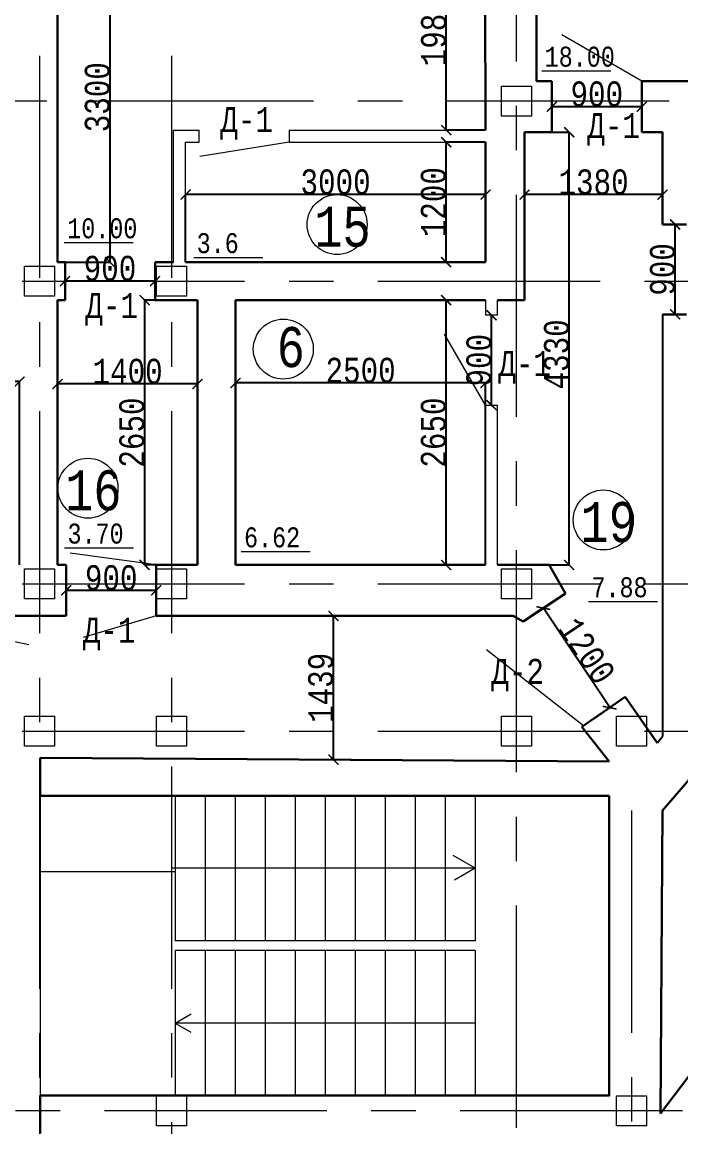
# Model space of a CAD drawing. Header units: millimetres. Extents: x -689206 to 4969298, y -1019800 to 703299.
# Drawn here: x 777394 to 783982, y -901195 to -890143 of the extents above; entities that cross this region are included whole.
import ezdxf

# ---------------------------------------------------------------- set-up
doc = ezdxf.new("R2010")
doc.units = ezdxf.units.MM
doc.linetypes.add('JIS_02_4.0', pattern=[5.5, 4, -1.5])
doc.linetypes.add('осеваяX2', pattern=[101.6, 63.5, -12.7, 12.7, -12.7])
for name, color, linetype, lineweight in [('несущие', 7, 'Continuous', 30), ('ОКНА', 250, 'Continuous', 20), ('ПЕРЕГОРОДКИ', 252, 'Continuous', 9), ('РАЗМЕРЫ', 7, 'Continuous', 9), ('сваи', 7, 'JIS_02_4.0', 30), ('стены', 7, 'Continuous', 20)]:
    doc.layers.add(name, color=color, linetype=linetype, lineweight=lineweight)
doc.layers.add('четотам', color=7, linetype='Continuous')
doc.styles.add('Аннотативный', font='isocteur.ttf', dxfattribs={"width": 0.7, "height": 250})
doc.dimstyles.new('Аннотативный', dxfattribs={"dimscale": 0, "dimtxt": 250, "dimasz": 100, "dimexe": 1.25, "dimexo": 0.625, "dimtad": 1, "dimdec": 0, "dimtxsty": 'Аннотативный', "dimblk": 'ARCHTICK', "dimcen": 2.5, "dimadec": 0, "dimazin": 0, "dimtfac": 1, "dimtdec": 0, "dimtmove": 0, "dimatfit": 3, "dimfxl": 1, "dimarcsym": 0})

# ---------------------------------------------------------------- blocks, each defined once
blk = doc.blocks.new('_ArchTick')
at = {"color": 0, "linetype": 'ByBlock', "const_width": 0.15}
blk.add_lwpolyline([(-0.5, -0.5), (0.5, 0.5)], dxfattribs=at)
blk = doc.blocks.new('*D4558')
at = {"layer": 'Defpoints', "color": 0, "lineweight": 5, "transparency": 16777216}
for p in [(779529, -892924), (781635, -892924), (779529, -895573)]:
    blk.add_point(p, dxfattribs=at)
at = {"layer": 'ОКНА', "color": 0, "lineweight": -2, "transparency": 16777216}
for p, q in [((779530, -892924), (781636, -892924)), ((781635, -895573), (781635, -892924)), ((779530, -895573), (781636, -895573))]:
    blk.add_line(p, q, dxfattribs=at)
at = {"layer": 'ОКНА', "color": 0, "lineweight": -2, "transparency": 16777216, "xscale": 100, "yscale": 100, "zscale": 100}
for p, rotation in [((781635, -892924), 90), ((781635, -895573), 270)]:
    blk.add_blockref('_ArchTick', p, dxfattribs=dict(at, rotation=rotation))
at = {"layer": 'ОКНА', "color": 0, "lineweight": 5, "transparency": 16777216, "insert": (781509, -894249), "char_height": 250, "attachment_point": 5, "rotation": 90, "style": 'Аннотативный'}
blk.add_mtext('2650', dxfattribs=at)
blk = doc.blocks.new('*D4559')
at = {"layer": 'Defpoints', "color": 0, "lineweight": 5, "transparency": 16777216}
for p in [(779529, -893753), (779529, -895573), (782029, -895573)]:
    blk.add_point(p, dxfattribs=at)
at = {"layer": 'ОКНА', "color": 0, "lineweight": -2, "transparency": 16777216}
for p, q in [((779529, -895573), (779529, -893752)), ((782029, -893753), (779529, -893753)), ((782029, -895573), (782029, -893752))]:
    blk.add_line(p, q, dxfattribs=at)
at = {"layer": 'ОКНА', "color": 0, "lineweight": -2, "transparency": 16777216, "xscale": 100, "yscale": 100, "zscale": 100, "rotation": 180}
blk.add_blockref('_ArchTick', (779529, -893753), dxfattribs=at)
at = {"layer": 'ОКНА', "color": 0, "lineweight": -2, "transparency": 16777216, "xscale": 100, "yscale": 100, "zscale": 100}
blk.add_blockref('_ArchTick', (782029, -893753), dxfattribs=at)
at = {"layer": 'ОКНА', "color": 0, "lineweight": 5, "transparency": 16777216, "insert": (780779, -893628), "char_height": 250, "attachment_point": 5, "style": 'Аннотативный'}
blk.add_mtext('2500', dxfattribs=at)
blk = doc.blocks.new('*D4569')
at = {"layer": 'Defpoints', "color": 0, "lineweight": 5, "transparency": 16777216}
for p in [(775964, -893739), (775964, -895573), (777369, -895573)]:
    blk.add_point(p, dxfattribs=at)
at = {"layer": 'ПЕРЕГОРОДКИ', "color": 0, "lineweight": -2, "transparency": 16777216}
for p, q in [((775964, -895573), (775964, -893738)), ((777369, -893739), (775964, -893739)), ((777369, -895573), (777369, -893738))]:
    blk.add_line(p, q, dxfattribs=at)
at = {"layer": 'ПЕРЕГОРОДКИ', "color": 0, "lineweight": -2, "transparency": 16777216, "xscale": 100, "yscale": 100, "zscale": 100, "rotation": 180}
blk.add_blockref('_ArchTick', (775964, -893739), dxfattribs=at)
at = {"layer": 'ПЕРЕГОРОДКИ', "color": 0, "lineweight": -2, "transparency": 16777216, "xscale": 100, "yscale": 100, "zscale": 100}
blk.add_blockref('_ArchTick', (777369, -893739), dxfattribs=at)
at = {"layer": 'ПЕРЕГОРОДКИ', "color": 0, "lineweight": 5, "transparency": 16777216, "insert": (776721, -893613), "char_height": 250, "attachment_point": 5, "style": 'Аннотативный'}
blk.add_mtext('1400', dxfattribs=at)
blk = doc.blocks.new('*D4570')
at = {"layer": 'Defpoints', "color": 0, "lineweight": 5, "transparency": 16777216}
for p in [(779149, -892924), (778619, -895573), (779149, -895573)]:
    blk.add_point(p, dxfattribs=at)
at = {"layer": 'ПЕРЕГОРОДКИ', "color": 0, "lineweight": -2, "transparency": 16777216}
for p, q in [((779149, -892924), (778618, -892924)), ((778619, -892924), (778619, -895573)), ((779149, -895573), (778618, -895573))]:
    blk.add_line(p, q, dxfattribs=at)
at = {"layer": 'ПЕРЕГОРОДКИ', "color": 0, "lineweight": -2, "transparency": 16777216, "xscale": 100, "yscale": 100, "zscale": 100}
for p, rotation in [((778619, -892924), 90), ((778619, -895573), 270)]:
    blk.add_blockref('_ArchTick', p, dxfattribs=dict(at, rotation=rotation))
at = {"layer": 'ПЕРЕГОРОДКИ', "color": 0, "lineweight": 5, "transparency": 16777216, "insert": (778493, -894249), "char_height": 250, "attachment_point": 5, "rotation": 90, "style": 'Аннотативный'}
blk.add_mtext('2650', dxfattribs=at)
blk = doc.blocks.new('*D4571')
at = {"layer": 'Defpoints', "color": 0, "lineweight": 5, "transparency": 16777216}
for p in [(777749, -893763), (777749, -895573), (779149, -895573)]:
    blk.add_point(p, dxfattribs=at)
at = {"layer": 'ПЕРЕГОРОДКИ', "color": 0, "lineweight": -2, "transparency": 16777216}
for p, q in [((777749, -895573), (777749, -893762)), ((779149, -893763), (777749, -893763)), ((779149, -895573), (779149, -893762))]:
    blk.add_line(p, q, dxfattribs=at)
at = {"layer": 'ПЕРЕГОРОДКИ', "color": 0, "lineweight": -2, "transparency": 16777216, "xscale": 100, "yscale": 100, "zscale": 100, "rotation": 180}
blk.add_blockref('_ArchTick', (777749, -893763), dxfattribs=at)
at = {"layer": 'ПЕРЕГОРОДКИ', "color": 0, "lineweight": -2, "transparency": 16777216, "xscale": 100, "yscale": 100, "zscale": 100}
blk.add_blockref('_ArchTick', (779149, -893763), dxfattribs=at)
at = {"layer": 'ПЕРЕГОРОДКИ', "color": 0, "lineweight": 5, "transparency": 16777216, "insert": (778449, -893638), "char_height": 250, "attachment_point": 5, "style": 'Аннотативный'}
blk.add_mtext('1400', dxfattribs=at)
blk = doc.blocks.new('*D4587')
at = {"layer": 'Defpoints', "color": 0, "linetype": 'ByBlock', "lineweight": 5, "transparency": 16777216}
for p in [(777835, -895828), (777835, -895828), (778735, -895828)]:
    blk.add_point(p, dxfattribs=at)
at = {"layer": 'РАЗМЕРЫ', "color": 0, "linetype": 'ByBlock', "lineweight": -2, "transparency": 16777216}
for p, q in [((777835, -895828), (777835, -895827)), ((778735, -895828), (777835, -895828)), ((778735, -895828), (778735, -895827))]:
    blk.add_line(p, q, dxfattribs=at)
at = {"layer": 'РАЗМЕРЫ', "color": 0, "linetype": 'ByBlock', "lineweight": -2, "transparency": 16777216, "xscale": 100, "yscale": 100, "zscale": 100, "rotation": 180}
blk.add_blockref('_ArchTick', (777835, -895828), dxfattribs=at)
at = {"layer": 'РАЗМЕРЫ', "color": 0, "linetype": 'ByBlock', "lineweight": -2, "transparency": 16777216, "xscale": 100, "yscale": 100, "zscale": 100}
blk.add_blockref('_ArchTick', (778735, -895828), dxfattribs=at)
at = {"layer": 'РАЗМЕРЫ', "color": 0, "linetype": 'ByBlock', "lineweight": 5, "transparency": 16777216, "insert": (778285, -895703), "char_height": 250, "attachment_point": 5, "style": 'Аннотативный'}
blk.add_mtext('900', dxfattribs=at)
blk = doc.blocks.new('*D4593')
at = {"layer": 'Defpoints', "color": 0, "linetype": 'ByBlock', "lineweight": 5, "transparency": 16777216}
for p in [(777823, -892734), (777823, -892736), (778723, -892736)]:
    blk.add_point(p, dxfattribs=at)
at = {"layer": 'РАЗМЕРЫ', "color": 0, "linetype": 'ByBlock', "lineweight": -2, "transparency": 16777216}
for p, q in [((777823, -892735), (777823, -892733)), ((778723, -892734), (777823, -892734)), ((778723, -892735), (778723, -892733))]:
    blk.add_line(p, q, dxfattribs=at)
at = {"layer": 'РАЗМЕРЫ', "color": 0, "linetype": 'ByBlock', "lineweight": -2, "transparency": 16777216, "xscale": 100, "yscale": 100, "zscale": 100, "rotation": 180}
blk.add_blockref('_ArchTick', (777823, -892734), dxfattribs=at)
at = {"layer": 'РАЗМЕРЫ', "color": 0, "linetype": 'ByBlock', "lineweight": -2, "transparency": 16777216, "xscale": 100, "yscale": 100, "zscale": 100}
blk.add_blockref('_ArchTick', (778723, -892734), dxfattribs=at)
at = {"layer": 'РАЗМЕРЫ', "color": 0, "linetype": 'ByBlock', "lineweight": 5, "transparency": 16777216, "insert": (778273, -892608), "char_height": 250, "attachment_point": 5, "style": 'Аннотативный'}
blk.add_mtext('900', dxfattribs=at)
blk = doc.blocks.new('*D4594')
at = {"layer": 'Defpoints', "color": 0, "linetype": 'ByBlock', "lineweight": 5, "transparency": 16777216}
for p in [(782089, -893075), (782089, -893075), (782089, -893975)]:
    blk.add_point(p, dxfattribs=at)
at = {"layer": 'РАЗМЕРЫ', "color": 0, "linetype": 'ByBlock', "lineweight": -2, "transparency": 16777216}
for p, q in [((782089, -893975), (782089, -893075)), ((782090, -893075), (782090, -893075)), ((782090, -893975), (782090, -893975))]:
    blk.add_line(p, q, dxfattribs=at)
at = {"layer": 'РАЗМЕРЫ', "color": 0, "linetype": 'ByBlock', "lineweight": -2, "transparency": 16777216, "xscale": 100, "yscale": 100, "zscale": 100}
for p, rotation in [((782089, -893075), 90), ((782089, -893975), 270)]:
    blk.add_blockref('_ArchTick', p, dxfattribs=dict(at, rotation=rotation))
at = {"layer": 'РАЗМЕРЫ', "color": 0, "linetype": 'ByBlock', "lineweight": 5, "transparency": 16777216, "insert": (781964, -893525), "char_height": 250, "attachment_point": 5, "rotation": 90, "style": 'Аннотативный'}
blk.add_mtext('900', dxfattribs=at)
blk = doc.blocks.new('*D4595')
at = {"layer": 'Defpoints', "color": 0, "linetype": 'ByBlock', "lineweight": 5, "transparency": 16777216}
for p in [(782691, -890989), (782691, -890989), (783591, -890989)]:
    blk.add_point(p, dxfattribs=at)
at = {"layer": 'РАЗМЕРЫ', "color": 0, "linetype": 'ByBlock', "lineweight": -2, "transparency": 16777216}
for p, q in [((782691, -890988), (782691, -890988)), ((783591, -890989), (782691, -890989)), ((783591, -890988), (783591, -890988))]:
    blk.add_line(p, q, dxfattribs=at)
at = {"layer": 'РАЗМЕРЫ', "color": 0, "linetype": 'ByBlock', "lineweight": -2, "transparency": 16777216, "xscale": 100, "yscale": 100, "zscale": 100, "rotation": 180}
blk.add_blockref('_ArchTick', (782691, -890989), dxfattribs=at)
at = {"layer": 'РАЗМЕРЫ', "color": 0, "linetype": 'ByBlock', "lineweight": -2, "transparency": 16777216, "xscale": 100, "yscale": 100, "zscale": 100}
blk.add_blockref('_ArchTick', (783591, -890989), dxfattribs=at)
at = {"layer": 'РАЗМЕРЫ', "color": 0, "linetype": 'ByBlock', "lineweight": 5, "transparency": 16777216, "insert": (783141, -890863), "char_height": 250, "attachment_point": 5, "style": 'Аннотативный'}
blk.add_mtext('900', dxfattribs=at)
blk = doc.blocks.new('*D4596')
at = {"layer": 'Defpoints', "color": 0, "linetype": 'ByBlock', "lineweight": 5, "transparency": 16777216}
for p in [(782419, -891868), (782419, -891868), (783799, -891868)]:
    blk.add_point(p, dxfattribs=at)
at = {"layer": 'РАЗМЕРЫ', "color": 0, "linetype": 'ByBlock', "lineweight": -2, "transparency": 16777216}
for p, q in [((783799, -891868), (782419, -891868)), ((782419, -891869), (782419, -891869)), ((783799, -891868), (783799, -891867))]:
    blk.add_line(p, q, dxfattribs=at)
at = {"layer": 'РАЗМЕРЫ', "color": 0, "linetype": 'ByBlock', "lineweight": -2, "transparency": 16777216, "xscale": 100, "yscale": 100, "zscale": 100, "rotation": 180}
blk.add_blockref('_ArchTick', (782419, -891868), dxfattribs=at)
at = {"layer": 'РАЗМЕРЫ', "color": 0, "linetype": 'ByBlock', "lineweight": -2, "transparency": 16777216, "xscale": 100, "yscale": 100, "zscale": 100}
blk.add_blockref('_ArchTick', (783799, -891868), dxfattribs=at)
at = {"layer": 'РАЗМЕРЫ', "color": 0, "linetype": 'ByBlock', "lineweight": 5, "transparency": 16777216, "insert": (783109, -891743), "char_height": 250, "attachment_point": 5, "style": 'Аннотативный'}
blk.add_mtext('1380', dxfattribs=at)
blk = doc.blocks.new('*D4597')
at = {"layer": 'Defpoints', "color": 0, "linetype": 'ByBlock', "lineweight": 5, "transparency": 16777216}
for p in [(782515, -891244), (782865, -891244), (782515, -895573)]:
    blk.add_point(p, dxfattribs=at)
at = {"layer": 'РАЗМЕРЫ', "color": 0, "linetype": 'ByBlock', "lineweight": -2, "transparency": 16777216}
for p, q in [((782515, -891244), (782866, -891244)), ((782865, -895573), (782865, -891244)), ((782515, -895573), (782866, -895573))]:
    blk.add_line(p, q, dxfattribs=at)
at = {"layer": 'РАЗМЕРЫ', "color": 0, "linetype": 'ByBlock', "lineweight": -2, "transparency": 16777216, "xscale": 100, "yscale": 100, "zscale": 100}
for p, rotation in [((782865, -891244), 90), ((782865, -895573), 270)]:
    blk.add_blockref('_ArchTick', p, dxfattribs=dict(at, rotation=rotation))
at = {"layer": 'РАЗМЕРЫ', "color": 0, "linetype": 'ByBlock', "lineweight": 5, "transparency": 16777216, "insert": (782740, -893467), "char_height": 250, "attachment_point": 5, "rotation": 90, "style": 'Аннотативный'}
blk.add_mtext('4330', dxfattribs=at)
blk = doc.blocks.new('*D4600')
at = {"layer": 'Defpoints', "color": 0, "linetype": 'ByBlock', "lineweight": 5, "transparency": 16777216}
for p in [(782607, -896005), (782607, -896005), (783270, -897001)]:
    blk.add_point(p, dxfattribs=at)
at = {"layer": 'РАЗМЕРЫ', "color": 0, "linetype": 'ByBlock', "lineweight": -2, "transparency": 16777216}
for p, q in [((782606, -896005), (782606, -896006)), ((783270, -897001), (782607, -896005)), ((783270, -897001), (783269, -897002))]:
    blk.add_line(p, q, dxfattribs=at)
at = {"layer": 'РАЗМЕРЫ', "color": 0, "linetype": 'ByBlock', "lineweight": -2, "transparency": 16777216, "xscale": 100, "yscale": 100, "zscale": 100}
for p, rotation in [((782607, -896005), 123.6678492284021), ((783270, -897001), 303.6678492284021)]:
    blk.add_blockref('_ArchTick', p, dxfattribs=dict(at, rotation=rotation))
at = {"layer": 'РАЗМЕРЫ', "color": 0, "linetype": 'ByBlock', "lineweight": 9, "transparency": 16777216, "insert": (783043, -896433), "char_height": 250, "attachment_point": 5, "rotation": 303.6678, "style": 'Аннотативный'}
blk.add_mtext('1200', dxfattribs=at)
blk = doc.blocks.new('*D4591')
at = {"layer": 'Defpoints', "color": 0, "linetype": 'ByBlock', "lineweight": 5, "transparency": 16777216}
for p in [(782539, -889946), (787039, -890523), (782539, -890734)]:
    blk.add_point(p, dxfattribs=at)
at = {"layer": 'РАЗМЕРЫ', "color": 0, "linetype": 'ByBlock', "lineweight": -2, "transparency": 16777216}
for p, q in [((782539, -890733), (782539, -889945)), ((787039, -889946), (782539, -889946)), ((787039, -890523), (787039, -889945))]:
    blk.add_line(p, q, dxfattribs=at)
at = {"layer": 'РАЗМЕРЫ', "color": 0, "linetype": 'ByBlock', "lineweight": -2, "transparency": 16777216, "xscale": 100, "yscale": 100, "zscale": 100, "rotation": 180}
blk.add_blockref('_ArchTick', (782539, -889946), dxfattribs=at)
at = {"layer": 'РАЗМЕРЫ', "color": 0, "linetype": 'ByBlock', "lineweight": -2, "transparency": 16777216, "xscale": 100, "yscale": 100, "zscale": 100}
blk.add_blockref('_ArchTick', (787039, -889946), dxfattribs=at)
at = {"layer": 'РАЗМЕРЫ', "color": 0, "linetype": 'ByBlock', "lineweight": 5, "transparency": 16777216, "insert": (784789, -889820), "char_height": 250, "attachment_point": 5, "style": 'Аннотативный'}
blk.add_mtext('4500', dxfattribs=at)
blk = doc.blocks.new('*D4550')
at = {"layer": 'Defpoints', "color": 0, "linetype": 'ByBlock', "lineweight": 5, "transparency": 16777216}
for p in [(778124, -889244), (777749, -892544), (778273, -892544)]:
    blk.add_point(p, dxfattribs=at)
at = {"layer": 'РАЗМЕРЫ', "color": 0, "linetype": 'ByBlock', "lineweight": -2, "transparency": 16777216}
for p, q in [((778124, -889244), (778274, -889244)), ((778273, -889244), (778273, -892544)), ((777750, -892544), (778274, -892544))]:
    blk.add_line(p, q, dxfattribs=at)
at = {"layer": 'РАЗМЕРЫ', "color": 0, "linetype": 'ByBlock', "lineweight": -2, "transparency": 16777216, "xscale": 100, "yscale": 100, "zscale": 100}
for p, rotation in [((778273, -889244), 90), ((778273, -892544), 270)]:
    blk.add_blockref('_ArchTick', p, dxfattribs=dict(at, rotation=rotation))
at = {"layer": 'РАЗМЕРЫ', "color": 0, "linetype": 'ByBlock', "lineweight": 5, "transparency": 16777216, "insert": (778148, -890894), "char_height": 250, "attachment_point": 5, "rotation": 90, "style": 'Аннотативный'}
blk.add_mtext('3300', dxfattribs=at)
blk = doc.blocks.new('*D4551')
at = {"layer": 'Defpoints', "color": 0, "linetype": 'ByBlock', "lineweight": 5, "transparency": 16777216}
for p in [(781636, -889244), (781833, -889244), (782029, -891224)]:
    blk.add_point(p, dxfattribs=at)
at = {"layer": 'РАЗМЕРЫ', "color": 0, "linetype": 'ByBlock', "lineweight": -2, "transparency": 16777216}
for p, q in [((781832, -889244), (781635, -889244)), ((781636, -891224), (781636, -889244)), ((782029, -891224), (781635, -891224))]:
    blk.add_line(p, q, dxfattribs=at)
at = {"layer": 'РАЗМЕРЫ', "color": 0, "linetype": 'ByBlock', "lineweight": -2, "transparency": 16777216, "xscale": 100, "yscale": 100, "zscale": 100}
for p, rotation in [((781636, -889244), 90), ((781636, -891224), 270)]:
    blk.add_blockref('_ArchTick', p, dxfattribs=dict(at, rotation=rotation))
at = {"layer": 'РАЗМЕРЫ', "color": 0, "linetype": 'ByBlock', "lineweight": 5, "transparency": 16777216, "insert": (781511, -890234), "char_height": 250, "attachment_point": 5, "rotation": 90, "style": 'Аннотативный'}
blk.add_mtext('1980', dxfattribs=at)
blk = doc.blocks.new('*D4552')
at = {"layer": 'Defpoints', "color": 0, "linetype": 'ByBlock', "lineweight": 5, "transparency": 16777216}
for p in [(781635, -891344), (782029, -891344), (782029, -892544)]:
    blk.add_point(p, dxfattribs=at)
at = {"layer": 'РАЗМЕРЫ', "color": 0, "linetype": 'ByBlock', "lineweight": -2, "transparency": 16777216}
for p, q in [((782029, -891344), (781634, -891344)), ((781635, -892544), (781635, -891344)), ((782029, -892544), (781634, -892544))]:
    blk.add_line(p, q, dxfattribs=at)
at = {"layer": 'РАЗМЕРЫ', "color": 0, "linetype": 'ByBlock', "lineweight": -2, "transparency": 16777216, "xscale": 100, "yscale": 100, "zscale": 100}
for p, rotation in [((781635, -891344), 90), ((781635, -892544), 270)]:
    blk.add_blockref('_ArchTick', p, dxfattribs=dict(at, rotation=rotation))
at = {"layer": 'РАЗМЕРЫ', "color": 0, "linetype": 'ByBlock', "lineweight": 5, "transparency": 16777216, "insert": (781509, -891944), "char_height": 250, "attachment_point": 5, "rotation": 90, "style": 'Аннотативный'}
blk.add_mtext('1200', dxfattribs=at)
blk = doc.blocks.new('*D4553')
at = {"layer": 'Defpoints', "color": 0, "linetype": 'ByBlock', "lineweight": 5, "transparency": 16777216}
for p in [(779029, -891868), (779029, -892544), (782029, -892544)]:
    blk.add_point(p, dxfattribs=at)
at = {"layer": 'РАЗМЕРЫ', "color": 0, "linetype": 'ByBlock', "lineweight": -2, "transparency": 16777216}
for p, q in [((779029, -892543), (779029, -891867)), ((782029, -891868), (779029, -891868)), ((782029, -892543), (782029, -891867))]:
    blk.add_line(p, q, dxfattribs=at)
at = {"layer": 'РАЗМЕРЫ', "color": 0, "linetype": 'ByBlock', "lineweight": -2, "transparency": 16777216, "xscale": 100, "yscale": 100, "zscale": 100, "rotation": 180}
blk.add_blockref('_ArchTick', (779029, -891868), dxfattribs=at)
at = {"layer": 'РАЗМЕРЫ', "color": 0, "linetype": 'ByBlock', "lineweight": -2, "transparency": 16777216, "xscale": 100, "yscale": 100, "zscale": 100}
blk.add_blockref('_ArchTick', (782029, -891868), dxfattribs=at)
at = {"layer": 'РАЗМЕРЫ', "color": 0, "linetype": 'ByBlock', "lineweight": 5, "transparency": 16777216, "insert": (780529, -891743), "char_height": 250, "attachment_point": 5, "style": 'Аннотативный'}
blk.add_mtext('3000', dxfattribs=at)
blk = doc.blocks.new('*D4626')
at = {"layer": 'Defpoints', "color": 0, "linetype": 'ByBlock', "lineweight": 5, "transparency": 16777216}
for p in [(783919, -892167), (783925, -892167), (783919, -893067)]:
    blk.add_point(p, dxfattribs=at)
at = {"layer": 'РАЗМЕРЫ', "color": 0, "linetype": 'ByBlock', "lineweight": -2, "transparency": 16777216}
for p, q in [((783920, -892167), (783927, -892167)), ((783925, -893067), (783925, -892167)), ((783920, -893067), (783927, -893067))]:
    blk.add_line(p, q, dxfattribs=at)
at = {"layer": 'РАЗМЕРЫ', "color": 0, "linetype": 'ByBlock', "lineweight": -2, "transparency": 16777216, "xscale": 100, "yscale": 100, "zscale": 100}
for p, rotation in [((783925, -892167), 90), ((783925, -893067), 270)]:
    blk.add_blockref('_ArchTick', p, dxfattribs=dict(at, rotation=rotation))
at = {"layer": 'РАЗМЕРЫ', "color": 0, "linetype": 'ByBlock', "lineweight": 5, "transparency": 16777216, "insert": (783800, -892617), "char_height": 250, "attachment_point": 5, "rotation": 90, "style": 'Аннотативный'}
blk.add_mtext('900', dxfattribs=at)
blk = doc.blocks.new('*D4673')
at = {"layer": 'Defpoints', "color": 0, "linetype": 'ByBlock', "lineweight": 5, "ltscale": 35, "transparency": 16777216}
for p in [(780508, -896083), (780685, -896083), (780685, -897522)]:
    blk.add_point(p, dxfattribs=at)
at = {"layer": 'РАЗМЕРЫ', "color": 0, "linetype": 'ByBlock', "lineweight": -2, "ltscale": 35, "transparency": 16777216}
for p, q in [((780684, -896083), (780507, -896083)), ((780508, -897522), (780508, -896083)), ((780684, -897522), (780507, -897522))]:
    blk.add_line(p, q, dxfattribs=at)
at = {"layer": 'РАЗМЕРЫ', "color": 0, "linetype": 'ByBlock', "lineweight": -2, "ltscale": 35, "transparency": 16777216, "xscale": 100, "yscale": 100, "zscale": 100}
for p, rotation in [((780508, -896083), 90), ((780508, -897522), 270)]:
    blk.add_blockref('_ArchTick', p, dxfattribs=dict(at, rotation=rotation))
at = {"layer": 'РАЗМЕРЫ', "color": 0, "linetype": 'ByBlock', "lineweight": 5, "ltscale": 35, "transparency": 16777216, "insert": (780382, -896803), "char_height": 250, "attachment_point": 5, "rotation": 90, "style": 'Аннотативный'}
blk.add_mtext('1439', dxfattribs=at)

msp = doc.modelspace()

# ---------------------------------------------------------------- linework, layer by layer
at = {"layer": 'несущие', "color": 0}
for p, q in [((779149.2, -894923.8), (779149.2, -895573.2)), ((779529.2, -894923.8), (779529.2, -895573.2)), ((777749.2, -895573.2), (777834.5, -895573.2)), ((777834.5, -895573.2), (777834.5, -896083.2)), ((778734.5, -895573.2), (779149.2, -895573.2)), ((778734.5, -895573.2), (778734.5, -896083.2)), ((779529.2, -895573.2), (781948.6, -895573.2)), ((781948.6, -895573.2), (782029.2, -895573.2)), ((782149.2, -895573.2), (782249.2, -895573.2)), ((782249.2, -895573.2), (782663.5, -895573.2)), ((782489.2, -896083.2), (782827.8, -895857.7)), ((777298.9, -896083.2), (777834.5, -896083.2)), ((778734.5, -896083.2), (782304.2, -896083.2)), ((783115, -897108), (783425.3, -896893.9)), ((783425.3, -896893.9), (783425.8, -896893.5))]:
    msp.add_line(p, q, dxfattribs=at)
at = {"layer": 'ОКНА', "color": 0}
msp.add_line((777823.2, -892543.8), (777823.2, -892923.8), dxfattribs=at)
at = {"layer": 'ПЕРЕГОРОДКИ', "color": 18, "linetype": 'ByBlock', "lineweight": 9, "true_color": 0x000000}
msp.add_line((783007.5, -897182.2), (782037.9, -896423.5), dxfattribs=at)
at = {"layer": 'РАЗМЕРЫ', "linetype": 'осеваяX2', "lineweight": 5, "ltscale": 35}
for p, q in [((777569.2, -883366.8), (777569.2, -933208.1)), ((782339.2, -933208.1), (782339.2, -883366.8)), ((808756.4, -890933.8), (741686.4, -890933.8)), ((783488.9, -898030.7), (783488.9, -933208.1)), ((808889.1, -901033.8), (741836.4, -901033.8))]:
    msp.add_line(p, q, dxfattribs=at)
at = {"layer": 'РАЗМЕРЫ'}
for p, q in [((782590.8, -890631.2), (783280.1, -890631.2)), ((777816.2, -892348.1), (778505.4, -892348.1)), ((779110.6, -892496.7), (779799.9, -892496.7)), ((777819.1, -895402.3), (778508.3, -895402.3)), ((779584.4, -895439.8), (780273.7, -895439.8)), ((783058.7, -895939.4), (783748, -895939.4))]:
    msp.add_line(p, q, dxfattribs=at)
at = {"layer": 'РАЗМЕРЫ', "linetype": 'ByBlock', "lineweight": 20}
for p, q in [((782029.2, -891223.8), (782029.2, -891043.8)), ((782029.2, -892543.8), (782029.2, -891343.8)), ((782029.2, -892543.8), (779029.2, -892543.8)), ((782029.2, -892543.8), (779529.2, -892543.8)), ((778734.5, -895573.2), (777873.4, -895456.3)), ((777573.7, -897882.2), (777573.7, -900882.2)), ((781923.7, -897882.2), (778923.7, -897882.2)), ((783264.7, -897882.2), (781923.7, -897882.2)), ((778923.7, -898642.2), (777573.7, -898642.2)), ((781923.7, -900882.2), (778923.7, -900882.2)), ((781623.7, -900882.2), (781923.7, -900882.2)), ((781923.7, -900882.2), (783273.7, -900882.2))]:
    msp.add_line(p, q, dxfattribs=at)
at = {"layer": 'РАЗМЕРЫ', "linetype": 'ByBlock', "lineweight": 13}
for p, q in [((778909.2, -892543.8), (778909.2, -891223.8)), ((778909.2, -891223.8), (779163.8, -891223.8)), ((779163.8, -891343.8), (779163.8, -891223.8)), ((780063.8, -891223.8), (782029.2, -891223.8)), ((780063.8, -891223.8), (780063.8, -891343.8)), ((779029.2, -892543.8), (779029.2, -891343.8)), ((779029.2, -891343.8), (779163.8, -891343.8)), ((780063.8, -891343.8), (782029.2, -891343.8)), ((778923.7, -897882.2), (778923.7, -899332.2)), ((779223.7, -897882.2), (779223.7, -899332.2)), ((779523.7, -897882.2), (779523.7, -899332.2)), ((779823.7, -897882.2), (779823.7, -899332.2)), ((780123.7, -897882.2), (780123.7, -899332.2)), ((780423.7, -897882.2), (780423.7, -899332.2)), ((780723.7, -897882.2), (780723.7, -899332.2)), ((781023.7, -897882.2), (781023.7, -899332.2)), ((781323.7, -897882.2), (781323.7, -899332.2)), ((781623.7, -897882.2), (781623.7, -899332.2)), ((781923.7, -897882.2), (781923.7, -899332.2)), ((781923.7, -898607.2), (781706, -898481.5)), ((781923.7, -898607.2), (778889.1, -898607.2)), ((781923.7, -898607.2), (781718.9, -898725.5)), ((781923.7, -899332.2), (778923.7, -899332.2)), ((778923.7, -899432.2), (778923.7, -900882.2)), ((781923.7, -899432.2), (778923.7, -899432.2)), ((779223.7, -899432.2), (779223.7, -900882.2)), ((779523.7, -899432.2), (779523.7, -900882.2)), ((779823.7, -899432.2), (779823.7, -900882.2)), ((780123.7, -899432.2), (780123.7, -900882.2)), ((780423.7, -899432.2), (780423.7, -900882.2)), ((780723.7, -899432.2), (780723.7, -900882.2)), ((781023.7, -899432.2), (781023.7, -900882.2)), ((781323.7, -899432.2), (781323.7, -900882.2)), ((781623.7, -899432.2), (781623.7, -900882.2)), ((781923.7, -899432.2), (781923.7, -900882.2)), ((778923.7, -900157.2), (779085.1, -900064.1)), ((781923.7, -900157.2), (778923.7, -900157.2)), ((778923.7, -900157.2), (779080.6, -900247.8))]:
    msp.add_line(p, q, dxfattribs=at)
at = {"layer": 'РАЗМЕРЫ', "linetype": 'ByBlock', "lineweight": 9}
msp.add_line((780063.8, -891343.8), (779171.2, -891487), dxfattribs=at)
at = {"layer": 'РАЗМЕРЫ', "linetype": 'ByBlock', "lineweight": 30, "ltscale": 35}
for p, q in [((782827.8, -895857.7), (782663.5, -895573.2)), ((782827.8, -895857.7), (782403.3, -896140.5)), ((782403.3, -896140.5), (782304.2, -896083.2)), ((783425.3, -896893.9), (782993, -897193.4)), ((783264.7, -897538.8), (782992.4, -897192.7))]:
    msp.add_line(p, q, dxfattribs=at)
at = {"layer": 'РАЗМЕРЫ', "lineweight": 30}
msp.add_line((784294.2, -897450.4), (783799.2, -898030.3), dxfattribs=at)
at = {"layer": 'РАЗМЕРЫ', "linetype": 'ByBlock', "lineweight": 30}
for p, q in [((777573.7, -897882.2), (777573.7, -897502.2)), ((777573.7, -897502.2), (783264.7, -897538.8)), ((783264.7, -897882.2), (777573.7, -897882.2)), ((784596.1, -899977), (783779.6, -901061.1)), ((777573.7, -901262.2), (777573.7, -900882.2)), ((777573.7, -900882.2), (783261.6, -900882.2))]:
    msp.add_line(p, q, dxfattribs=at)
at = {"layer": 'РАЗМЕРЫ', "linetype": 'ByBlock', "lineweight": 5, "ltscale": 35}
msp.add_line((783104.9, -897538.8), (783264.7, -897538.8), dxfattribs=at)
at = {"layer": 'сваи', "linetype": 'ByBlock', "lineweight": 9, "ltscale": 35}
for p, q in [((776100.2, -896083.2), (777462.3, -896369.1)), ((778734.5, -896083.2), (778006.4, -896300.4))]:
    msp.add_line(p, q, dxfattribs=at)
at = {"layer": 'стены', "linetype": 'осеваяX2', "lineweight": 5, "ltscale": 35}
for p, q in [((778889.1, -883366.8), (778889.1, -933208.1)), ((741836.4, -892735.8), (808889.1, -892735.8)), ((741836.4, -895763.2), (808889.1, -895763.2)), ((741836.4, -897235.8), (808889.1, -897235.8))]:
    msp.add_line(p, q, dxfattribs=at)
at = {"layer": 'стены', "lineweight": 30}
for p, q in [((782539.2, -886225.8), (782539.2, -890733.8)), ((782029.2, -891223.8), (782021.2, -888733.8)), ((777749.2, -892543.8), (777749.2, -889243.8)), ((782539.2, -890733.8), (782691.2, -890733.8)), ((782691.2, -890733.8), (782691.2, -891243.8)), ((783591.2, -890733.8), (787039.2, -890733.8)), ((787039.2, -890733.8), (783591.2, -890733.8)), ((783591.2, -890733.8), (783591.2, -891243.8)), ((782419.2, -891243.8), (782691.2, -891243.8)), ((782419.2, -892923.8), (782419.2, -891243.8)), ((782691.2, -891243.8), (782531.2, -891243.8)), ((783591.2, -891243.8), (783799.2, -891243.8)), ((783799.2, -891243.8), (783799.2, -892166.8)), ((782029.2, -892543.8), (782029.2, -891343.8)), ((783799.2, -892166.8), (784039.2, -892166.8)), ((777749.2, -892543.8), (777823.2, -892543.8)), ((777823.2, -892543.8), (777823.2, -892923.8)), ((778723.2, -892543.8), (778909.2, -892543.8)), ((778723.2, -892923.8), (778723.2, -892543.8)), ((779029.2, -892543.8), (782029.2, -892543.8)), ((777749.2, -892923.8), (777823.2, -892923.8)), ((777749.2, -892923.8), (777749.2, -895573.2)), ((778723.2, -892923.8), (779149.2, -892923.8)), ((779149.2, -892923.8), (779149.2, -894923.8)), ((779149.2, -892923.8), (779149.2, -894923.8)), ((782029.2, -892923.8), (779529.2, -892923.8)), ((779529.2, -892923.8), (779529.2, -894543.8)), ((782149.2, -892923.8), (782419.2, -892923.8)), ((784039.2, -893066.8), (783799.2, -893066.8)), ((779529.2, -894543.8), (779529.2, -894923.8)), ((783425.8, -896893.5), (783744, -897354.6)), ((783116.2, -897107.2), (783115.1, -897108.3)), ((783663.4, -897235.8), (783744, -897352.6)), ((783264.7, -900882.2), (783264.7, -897882.2)), ((783799.2, -898030.3), (783779.6, -901061.1))]:
    msp.add_line(p, q, dxfattribs=at)
at = {"layer": 'стены', "lineweight": 9}
for p, q in [((783591.2, -890733.8), (782790.5, -890271.5)), ((782029.2, -893974.8), (781619.8, -893265.7))]:
    msp.add_line(p, q, dxfattribs=at)
at = {"layer": 'стены'}
for p, q in [((782539.2, -890733.8), (782691.2, -890733.8)), ((783799.2, -891243.8), (783591.2, -891243.8)), ((777749.2, -892923.8), (777823.2, -892923.8)), ((779023.2, -892923.8), (779149.2, -892923.8)), ((779149.2, -894498.2), (779149.2, -892923.8)), ((779529.2, -894923.8), (779529.2, -892923.8)), ((779529.2, -894923.8), (779529.2, -892923.8)), ((782029.2, -892923.8), (782029.2, -893074.8)), ((782149.2, -893074.8), (782149.2, -892923.8)), ((782149.2, -893074.8), (782029.2, -893074.8)), ((782029.2, -893974.8), (782029.2, -895573.2)), ((782029.2, -893974.8), (782149.2, -893974.8)), ((782149.2, -895573.2), (782149.2, -893974.8)), ((779149.2, -894543.8), (779149.2, -894498.2))]:
    msp.add_line(p, q, dxfattribs=at)
at = {"layer": 'стены', "lineweight": 25}
for p, q in [((783799.2, -893066.8), (783799.2, -895743.8)), ((783799.2, -895743.8), (783799.2, -897289.9)), ((783744, -897354.6), (783799.2, -897289.9))]:
    msp.add_line(p, q, dxfattribs=at)
at = {"layer": 'стены', "lineweight": 20}
for points in [[(782189.2, -890783.8), (782489.2, -890783.8), (782489.2, -891083.8), (782189.2, -891083.8)], [(777419.2, -892585.8), (777719.2, -892585.8), (777719.2, -892885.8), (777419.2, -892885.8)], [(778739.1, -892585.8), (779039.1, -892585.8), (779039.1, -892885.8), (778739.1, -892885.8)], [(777419.2, -895613.2), (777719.2, -895613.2), (777719.2, -895913.2), (777419.2, -895913.2)], [(778739.1, -895613.2), (779039.1, -895613.2), (779039.1, -895913.2), (778739.1, -895913.2)], [(782189.2, -895612.7), (782489.2, -895612.7), (782489.2, -895912.7), (782189.2, -895912.7)], [(777419.2, -897085.8), (777719.2, -897085.8), (777719.2, -897385.8), (777419.2, -897385.8)], [(778739.1, -897085.8), (779039.1, -897085.8), (779039.1, -897385.8), (778739.1, -897385.8)], [(782189.2, -897085.8), (782489.2, -897085.8), (782489.2, -897385.8), (782189.2, -897385.8)]]:
    msp.add_lwpolyline(points, close=True, dxfattribs=at)
at = {"layer": 'стены'}
for points in [[(783338.9, -897085.8), (783638.9, -897085.8), (783638.9, -897385.8), (783338.9, -897385.8)], [(778739.1, -900883.8), (779039.1, -900883.8), (779039.1, -901183.8), (778739.1, -901183.8)], [(783338.9, -900883.8), (783638.9, -900883.8), (783638.9, -901183.8), (783338.9, -901183.8)]]:
    msp.add_lwpolyline(points, close=True, dxfattribs=at)
at = {"layer": 'четотам', "lineweight": 13}
for centre in [(780544.3, -892167.9), (780006.4, -893413.5), (778052.7, -894806), (783206.4, -895123.5)]:
    msp.add_circle(centre, 300, dxfattribs=at)

# ---------------------------------------------------------------- texts
at = {"layer": 'РАЗМЕРЫ', "char_height": 200, "width": 656.117, "attachment_point": 1, "style": 'Аннотативный'}
for s, insert in [('18.00', (782620.1, -890388.4)), ('10.00', (777845.4, -892105.3)), ('3.6', (779139.9, -892253.9)), ('3.70', (777848.3, -895159.5)), ('6.62', (779613.7, -895197)), ('7.88', (783088, -895696.6))]:
    msp.add_mtext(s, dxfattribs=dict(at, insert=insert))
at = {"layer": 'РАЗМЕРЫ', "lineweight": 20, "ltscale": 150, "char_height": 250, "width": 922.913, "attachment_point": 1, "style": 'Аннотативный'}
for s, insert in [('Д-1', (779376.4, -890992.9)), ('Д-1', (783046.4, -891052.9)), ('Д-1', (778026.4, -892852.9)), ('Д-1', (782156.4, -893432.9)), ('Д-1', (778001.7, -896101.1)), ('Д-2', (782086.4, -896512.9))]:
    msp.add_mtext(s, dxfattribs=dict(at, insert=insert))
at = {"layer": 'РАЗМЕРЫ', "lineweight": 13, "ltscale": 150, "char_height": 401.1, "width": 1460, "attachment_point": 1, "style": 'Аннотативный'}
for s, insert in [('15', (780316.3, -891988)), ('6', (779940.3, -893193.1)), ('16', (777824.7, -894626.1)), ('19', (782978.4, -894943.6))]:
    msp.add_mtext(s, dxfattribs=dict(at, insert=insert))

# ---------------------------------------------------------------- dimensions: what is measured, and where the dimension line sits
at = {"layer": 'ОКНА', "color": 0, "lineweight": 5}
dim = msp.add_aligned_dim(p1=(779529.2, -895573.2), p2=(779529.2, -892923.8), distance=-2105.8, text='2650', dimstyle='Аннотативный', dxfattribs=at)
dim.commit()
dim.dimension.update_dxf_attribs({"geometry": '*D4558', "text_midpoint": (781509.3, -894248.5)})
dim = msp.add_linear_dim(base=(779529.2, -893753.5), p1=(782029.2, -895573.2), p2=(779529.2, -895573.2), angle=180, dimstyle='Аннотативный', dxfattribs=at)
dim.commit()
dim.dimension.update_dxf_attribs({"geometry": '*D4559', "text_midpoint": (780779.2, -893753.5), "dimtype": 161})
at = {"layer": 'ПЕРЕГОРОДКИ', "color": 0, "lineweight": 5}
dim = msp.add_aligned_dim(p1=(779149.2, -892923.8), p2=(779149.2, -895573.2), distance=-530.1, text='2650', dimstyle='Аннотативный', dxfattribs=at)
dim.commit()
dim.dimension.update_dxf_attribs({"geometry": '*D4570', "text_midpoint": (778493.5, -894248.5)})
dim = msp.add_linear_dim(base=(775964.2, -893739), p1=(777369.2, -895573.2), p2=(775964.2, -895573.2), angle=180, text='1400', dimstyle='Аннотативный', dxfattribs=at)
dim.commit()
dim.dimension.update_dxf_attribs({"geometry": '*D4569', "text_midpoint": (776721.4, -893739), "dimtype": 161})
dim = msp.add_linear_dim(base=(777749.2, -893763.5), p1=(779149.2, -895573.2), p2=(777749.2, -895573.2), angle=180, dimstyle='Аннотативный', dxfattribs=at)
dim.commit()
dim.dimension.update_dxf_attribs({"geometry": '*D4571', "text_midpoint": (778449.2, -893763.5), "dimtype": 161})
at = {"layer": 'РАЗМЕРЫ', "linetype": 'ByBlock', "lineweight": 5}
for base, p1, p2, picture, middle in [((778273.2, -892543.8), (778123.8, -889243.8), (777749.2, -892543.8), '*D4550', (778147.5, -890893.8)), ((781636.2, -889243.8), (782029.2, -891223.8), (781832.7, -889243.8), '*D4551', (781510.5, -890233.8)), ((781634.9, -891343.8), (782029.2, -892543.8), (782029.2, -891343.8), '*D4552', (781509.3, -891943.8)), ((783925.3, -892166.8), (783919.2, -893066.8), (783919.2, -892166.8), '*D4626', (783799.7, -892616.8))]:
    dim = msp.add_linear_dim(base=base, p1=p1, p2=p2, angle=90, dimstyle='Аннотативный', dxfattribs=at)
    dim.commit()
    dim.dimension.update_dxf_attribs({"geometry": picture, "text_midpoint": middle})
for base, p1, p2, picture, middle in [((782539.2, -889945.8), (787039.2, -890523.2), (782539.2, -890733.8), '*D4591', (784789.2, -889820.2)), ((779029.2, -891868.2), (782029.2, -892543.8), (779029.2, -892543.8), '*D4553', (780529.2, -891742.6))]:
    dim = msp.add_linear_dim(base=base, p1=p1, p2=p2, dimstyle='Аннотативный', dxfattribs=at)
    dim.commit()
    dim.dimension.update_dxf_attribs({"geometry": picture, "text_midpoint": middle})
at = {"layer": 'РАЗМЕРЫ', "color": 18, "linetype": 'ByBlock', "lineweight": 5, "true_color": 0x000000}
for base, p1, p2, picture, middle in [((782691.2, -890988.8), (783591.2, -890988.8), (782691.2, -890988.8), '*D4595', (783141.2, -890863.2)), ((782419.2, -891868.2), (783799.2, -891868.2), (782419.2, -891868.2), '*D4596', (783109.2, -891742.6)), ((777823.2, -892733.8), (778723.2, -892735.8), (777823.2, -892735.8), '*D4593', (778273.2, -892608.2)), ((777834.5, -895828.2), (778734.5, -895828.2), (777834.5, -895828.2), '*D4587', (778284.5, -895702.6))]:
    dim = msp.add_linear_dim(base=base, p1=p1, p2=p2, dimstyle='Аннотативный', dxfattribs=at)
    dim.commit()
    dim.dimension.update_dxf_attribs({"geometry": picture, "text_midpoint": middle})
dim = msp.add_linear_dim(base=(782865.1, -891243.8), p1=(782514.6, -895573.2), p2=(782514.6, -891243.8), angle=90, text='4330', dimstyle='Аннотативный', dxfattribs=at)
dim.commit()
dim.dimension.update_dxf_attribs({"geometry": '*D4597', "text_midpoint": (782865.1, -893466.9), "dimtype": 160})
dim = msp.add_linear_dim(base=(782089.2, -893074.8), p1=(782089.2, -893974.8), p2=(782089.2, -893074.8), angle=90, dimstyle='Аннотативный', dxfattribs=at)
dim.commit()
dim.dimension.update_dxf_attribs({"geometry": '*D4594', "text_midpoint": (781963.5, -893524.8)})
at = {"layer": 'РАЗМЕРЫ', "linetype": 'ByBlock', "lineweight": 5, "ltscale": 35}
dim = msp.add_linear_dim(base=(780507.8, -896083.2), p1=(780684.7, -897522.2), p2=(780684.7, -896083.2), angle=90, dimstyle='Аннотативный', dxfattribs=at)
dim.commit()
dim.dimension.update_dxf_attribs({"geometry": '*D4673', "text_midpoint": (780382.2, -896802.7)})
at = {"layer": 'РАЗМЕРЫ', "color": 18, "linetype": 'ByBlock', "lineweight": 9, "true_color": 0x000000}
dim = msp.add_aligned_dim(p1=(783270.1, -897001), p2=(782606.7, -896005), distance=0, text='1200', dimstyle='Аннотативный', dxfattribs=at)
dim.commit()
dim.dimension.update_dxf_attribs({"geometry": '*D4600', "text_midpoint": (783043, -896433.3)})

doc.saveas('drawing.dxf')
